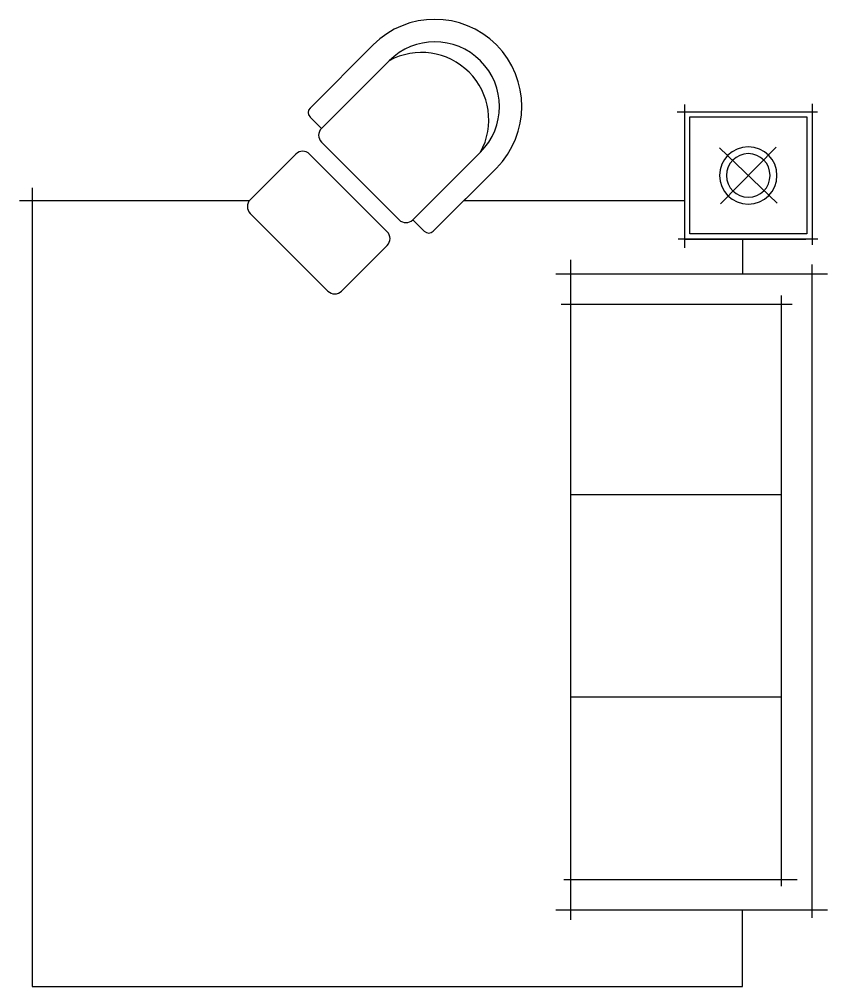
# Model space of a CAD drawing. Header units: millimetres. Extents: x -58733 to 427521, y -235734 to 553534.
# Drawn here: x -10037 to -6859, y 408783 to 412586 of the extents above; entities that cross this region are included whole.
import ezdxf

# ---------------------------------------------------------------- set-up
doc = ezdxf.new("R2010")
doc.units = ezdxf.units.MM
doc.layers.add('01.墙体', color=7, linetype='Continuous')

# ---------------------------------------------------------------- blocks, each defined once
blk = doc.blocks.new('zw$1ED')
at = {"color": 1}
for p, q in [((32, 553.1), (32, 1.2)), ((532.1, 0), (532.1, 548.9)), ((566.5, 522.5), (2.8, 522.5)), ((532.1, 522.5), (532.1, 46.3)), ((0, 22.4), (554.5, 22.4))]:
    blk.add_line(p, q, dxfattribs=at)
at = {"color": 251}
for p, q in [((512.1, 502.5), (52, 502.5)), ((52, 502.5), (52, 42.4)), ((512.1, 42.4), (512.1, 502.5)), ((170.4, 163.2), (393.7, 382.8)), ((390.5, 160), (173.6, 386)), ((52, 42.4), (512.1, 42.4))]:
    blk.add_line(p, q, dxfattribs=at)
blk.add_line((532.1, 22.4), (532.1, 498.6))
for radius in [112.9, 85.8]:
    blk.add_circle((282.1, 273), radius, dxfattribs=at)

msp = doc.modelspace()

# ---------------------------------------------------------------- linework, layer by layer
for p, q in [((-8645.8, 412485.4), (-8894.1, 412237.2)), ((-8849.2, 412156.9), (-8894.1, 412201.8)), ((-8849.2, 412103.1), (-8543.8, 411797.7)), ((-8950, 412056.1), (-9129.4, 411876.7)), ((-8896.1, 412056.1), (-8590.8, 411750.7)), ((-8409.7, 411752.8), (-8161.5, 412001)), ((-8409.7, 411752.8), (-8281.4, 411881.2)), ((-9129.4, 411822.8), (-8824.1, 411517.5)), ((-8490, 411797.7), (-8445.1, 411752.8)), ((-8770.2, 411517.5), (-8590.8, 411696.9)), ((-7870.6, 411639.8), (-7870.6, 409045.3)), ((-6920.6, 409053.7), (-6920.6, 411621.8)), ((-6859.1, 411584.2), (-7927.7, 411584.2)), ((-7040.6, 409178.6), (-7040.6, 411500.5)), ((-6999.1, 411464.2), (-7906.9, 411464.2)), ((-7896.2, 409204.2), (-6978.5, 409204.2)), ((-6859.1, 409084.2), (-7927.7, 409084.2))]:
    msp.add_line(p, q)
at = {"color": 251}
for p, q in [((-8583.3, 412422.8), (-8849.2, 412156.9)), ((-8490, 411797.7), (-8224.1, 412063.6)), ((-9987, 411923.9), (-9987, 408782.9)), ((-8490, 411797.7), (-8399.1, 411888.6)), ((-10037, 411873.9), (-9131.9, 411873.9)), ((-8288.6, 411873.9), (-7420.7, 411873.9)), ((-7194.2, 411721.9), (-7194.2, 411584.2)), ((-7870.6, 410717.6), (-7040.6, 410717.6)), ((-7870.6, 409921.8), (-7040.6, 409921.8)), ((-7194.2, 408782.9), (-7194.2, 409084.2)), ((-9987, 408782.9), (-7194.2, 408782.9))]:
    msp.add_line(p, q, dxfattribs=at)
for centre, radius, start, end in [((-8403.7, 412243.2), 342.5, 315, 135), ((-8876.4, 412219.5), 25, 135, 225), ((-8822.2, 412130), 38.1, 135, 225), ((-8923.1, 412029.1), 38.1, 45, 135), ((-9102.4, 411849.8), 38.1, 135, 225), ((-8516.9, 411824.7), 38.1, 225, 315), ((-8617.8, 411723.8), 38.1, 315, 45), ((-8427.4, 411770.5), 25, 225, 315), ((-8797.1, 411544.4), 38.1, 225, 315)]:
    msp.add_arc(centre, radius, start, end)
for centre, radius, start, end in [((-8403.7, 412243.2), 254, 315, 135), ((-8456, 412190.8), 264.6, 331.2602, 118.7398)]:
    msp.add_arc(centre, radius, start, end, dxfattribs=at)

# ---------------------------------------------------------------- block references
at = {"layer": '01.墙体', "color": 4, "xscale": -1, "rotation": 89.99999999999997}
msp.add_blockref('zw$1ED', (-6898.2, 412254), dxfattribs=at)

doc.saveas('drawing.dxf')
